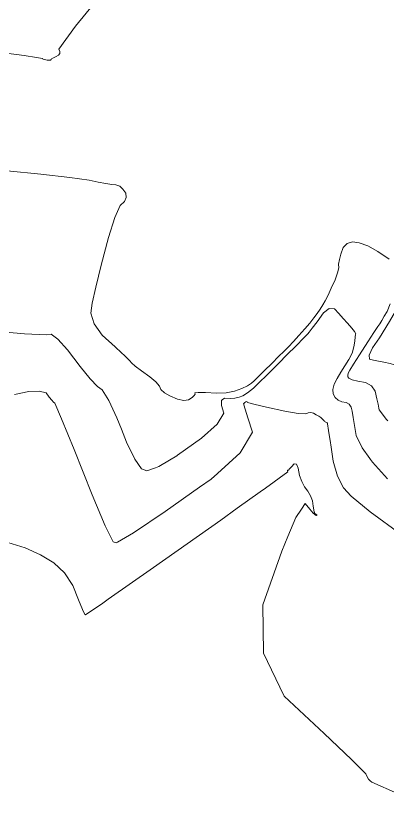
# Model space of a CAD drawing. Header units: inches. Extents: x 1337389 to 1347141, y 407035 to 414577.
# Drawn here: x 1343262 to 1343544, y 409398 to 410000 of the extents above; entities that cross this region are included whole.
import ezdxf

# ---------------------------------------------------------------- set-up
doc = ezdxf.new("R2010")
doc.units = ezdxf.units.IN
doc.header["$MEASUREMENT"] = 0
doc.layers.add('Topo', color=7, linetype='Continuous', lineweight=15, true_color=0x459900)

msp = doc.modelspace()

# ---------------------------------------------------------------- linework, layer by layer
at = {"layer": 'Topo'}
for p, q in [((1343531.7869, 409662.0399, 750), (1343531.1629, 409662.9029, 750)), ((1343533.1731, 409660.125, 750), (1343531.7869, 409662.0399, 750)), ((1343430.188, 409624.8521, 740), (1343447.6108, 409637.2789, 740))]:
    msp.add_line(p, q, dxfattribs=at)
for points, elevation in [([(1343254.167, 409971.7029), (1343267.9889, 409969.839), (1343277.238, 409968.5049), (1343281.9149, 409967.7), (1343282.0191, 409967.4239), (1343282.478, 409967.1551), (1343283.2918, 409966.894), (1343284.4601, 409966.6401), (1343285.525, 409966.454), (1343286.485, 409966.3379), (1343287.3412, 409966.289), (1343287.9429, 409966.3669), (1343288.29, 409966.5719), (1343288.382, 409966.9029), (1343288.6451, 409967.2469), (1343289.079, 409967.6041), (1343289.6831, 409967.973), (1343290.7342, 409968.5313), (1343292.2329, 409969.2761), (1343294.1801, 409970.2099), (1343295.169, 409971.452), (1343295.2031, 409973.0001), (1343294.2799, 409974.8571), (1343307.1229, 409992.2401), (1343333.7321, 410025.1491)], 760), ([(1343254.92, 409881.9449), (1343280.5471, 409879.409), (1343302.7231, 409876.9351), (1343317.3461, 409874.9301), (1343324.4181, 409873.393), (1343330.193, 409872.3089), (1343334.6719, 409871.676), (1343337.855, 409871.4971), (1343340.6878, 409870.3229), (1343343.1721, 409868.154), (1343345.3061, 409864.9909), (1343345.6681, 409861.8359), (1343344.258, 409858.6889), (1343341.076, 409855.5501), (1343337.0729, 409846.408), (1343332.2502, 409831.2629), (1343326.6071, 409810.1169), (1343322.454, 409793.464), (1343319.7911, 409781.3049), (1343318.6181, 409773.6411), (1343321.1531, 409765.509), (1343327.3961, 409756.91), (1343337.3482, 409747.8429), (1343342.12, 409743.3871)], 755), ([(1343406.0857, 409712.9949), (1343414.3339, 409712.482), (1343421.7679, 409712.8412), (1343428.248, 409714.082), (1343433.772, 409716.2049), (1343438.079, 409718.2179), (1343441.17, 409720.1199), (1343443.0431, 409721.9121), (1343446.2569, 409725.066), (1343450.8101, 409729.584), (1343456.703, 409735.464), (1343461.7331, 409740.496), (1343465.8989, 409744.6811), (1343469.2029, 409748.0171), (1343472.9331, 409751.9369), (1343477.089, 409756.441), (1343481.6719, 409761.5269), (1343485.527, 409766.0258), (1343488.6541, 409769.936), (1343491.0531, 409773.2572), (1343493.269, 409776.5521), (1343495.303, 409779.8199), (1343497.1549, 409783.0609), (1343499.34, 409787.345), (1343501.8591, 409792.6718), (1343504.7109, 409799.041), (1343506.591, 409804.2019), (1343507.499, 409808.155), (1343507.435, 409810.9002), (1343507.9811, 409814.3919), (1343509.1368, 409818.632), (1343510.9031, 409823.6179), (1343513.82, 409826.723), (1343517.888, 409827.9468), (1343523.1071, 409827.2899), (1343529.5329, 409824.8701), (1343537.1671, 409820.6881), (1343546.007, 409814.744)], 755), ([(1343558.173, 409788.1929), (1343556.0548, 409784.365), (1343546.2441, 409767.2901), (1343538.629, 409754.844), (1343533.2091, 409747.0271), (1343530.6381, 409741.5579), (1343530.915, 409738.4371), (1343534.0421, 409737.6639), (1343537.717, 409736.8848), (1343541.9409, 409736.1021), (1343546.7131, 409735.3131), (1343550.0401, 409734.145), (1343551.9209, 409732.5968), (1343552.356, 409730.6711), (1343553.6791, 409726.8451), (1343555.8899, 409721.1199), (1343558.9891, 409713.4969), (1343565.8391, 409703.334)], 760), ([(1343546.581, 409780.7851), (1343544.2619, 409774.959), (1343542.2038, 409771.2391), (1343540.3629, 409768.0831), (1343538.7379, 409765.489), (1343537.3299, 409763.4569), (1343534.2879, 409758.85), (1343529.612, 409751.6682), (1343523.3039, 409741.91), (1343518.7451, 409734.7559), (1343515.938, 409730.2069), (1343514.881, 409728.2623), (1343514.4151, 409726.564), (1343514.5421, 409725.114), (1343515.2599, 409723.9132), (1343517.7321, 409722.7822), (1343521.9579, 409721.723), (1343527.937, 409720.7349), (1343532.35, 409718.184), (1343535.1979, 409714.0699), (1343536.479, 409708.3938), (1343537.4081, 409704.121), (1343537.9829, 409701.253), (1343538.205, 409699.7889), (1343543.9889, 409692.534), (1343544.99, 409691.383)], 755), ([(1343531.1629, 409662.9029), (1343525.3279, 409670.9689), (1343520.7822, 409680.2869), (1343519.616, 409687.9661), (1343518.606, 409694.1212), (1343517.75, 409698.7529), (1343517.048, 409701.8612), (1343515.489, 409704.1139), (1343513.0719, 409705.5109), (1343509.7977, 409706.0509), (1343507.0641, 409707.335), (1343504.87, 409709.36), (1343503.2152, 409712.128), (1343502.924, 409715.467), (1343503.9949, 409719.3771), (1343506.43, 409723.857), (1343509.1271, 409728.5048), (1343512.0871, 409733.3213), (1343515.309, 409738.305), (1343517.641, 409743.128), (1343519.0829, 409747.7887), (1343519.634, 409752.2879), (1343520.0541, 409755.4752), (1343520.3441, 409757.3511), (1343520.5041, 409757.9142), (1343519.5111, 409759.5241), (1343517.3651, 409762.181), (1343514.067, 409765.8851), (1343510.766, 409769.5851), (1343507.465, 409773.2799), (1343504.162, 409776.9698), (1343500.3179, 409777.1581), (1343495.9349, 409773.844), (1343491.0122, 409767.0282), (1343487.3651, 409762.0788), (1343484.9951, 409758.9969), (1343483.9009, 409757.7829), (1343480.6778, 409754.456), (1343475.328, 409749.015), (1343467.848, 409741.462), (1343462.0249, 409735.5909), (1343457.8581, 409731.4019), (1343455.347, 409728.8959), (1343451.9518, 409725.5798), (1343447.6721, 409721.453), (1343442.509, 409716.515), (1343438.1348, 409712.8659), (1343434.5511, 409710.504), (1343431.7571, 409709.4299), (1343428.479, 409708.802), (1343424.7181, 409708.6199), (1343420.474, 409708.8849), (1343418.6711, 409707.4222)], 750), ([(1343341.995, 409685.142), (1343338.5492, 409693.8238), (1343332.394, 409707.1091), (1343327.4701, 409715.0591), (1343323.7781, 409717.6759), (1343318.146, 409723.6341), (1343310.575, 409732.933), (1343301.0629, 409745.574), (1343293.6819, 409753.793), (1343288.4301, 409757.592), (1343285.3067, 409756.9709), (1343268.11, 409757.938), (1343236.8371, 409760.495), (1343191.489, 409764.642), (1343190.47, 409764.6719)], 750), ([(1343342.12, 409743.3871), (1343344.365, 409741.2899), (1343348.4481, 409737.2509), (1343349.5959, 409735.7249), (1343352.514, 409733.1811)], 755), ([(1343352.514, 409733.1811), (1343357.2019, 409729.6208), (1343363.6588, 409725.0442), (1343368.298, 409721.1508), (1343371.1192, 409717.941), (1343372.121, 409715.4139), (1343374.7379, 409712.934), (1343378.9709, 409710.4989), (1343384.8179, 409708.11), (1343389.567, 409707.118), (1343393.2149, 409707.5229), (1343395.7651, 409709.324), (1343397.3801, 409710.792), (1343398.0601, 409711.9258), (1343397.8071, 409712.7259), (1343400.435, 409713.0861), (1343405.943, 409713.004), (1343406.0857, 409712.9949)], 755), ([(1343338.9031, 409598.9558), (1343338.03, 409598.45), (1343335.7771, 409599.3698), (1343329.685, 409611.5528), (1343319.7519, 409634.9989), (1343305.9799, 409669.708), (1343296.489, 409693.0659), (1343291.2809, 409705.0742), (1343290.3537, 409705.7311), (1343288.9401, 409707.227), (1343287.039, 409709.561), (1343284.651, 409712.7348), (1343279.4549, 409714.1322), (1343271.4491, 409713.755), (1343260.6341, 409711.602)], 745), ([(1343418.6711, 409707.4222), (1343418.2679, 409707.0949), (1343418.0989, 409703.2511), (1343419.9669, 409697.352), (1343414.9508, 409688.995), (1343403.0491, 409678.178), (1343384.8361, 409665.309)], 750), ([(1343501.46, 409673.2919), (1343501.2501, 409674.679), (1343499.8038, 409684.1208), (1343499.02, 409689.1119), (1343498.8979, 409689.6521), (1343498.6271, 409690.0441), (1343498.208, 409690.2858), (1343497.639, 409690.38), (1343497.145, 409690.6349), (1343496.7261, 409691.0499), (1343496.381, 409691.6269), (1343495.77, 409692.314), (1343494.891, 409693.1119), (1343493.745, 409694.02), (1343492.2601, 409695.0141), (1343490.436, 409696.0911), (1343488.2731, 409697.254), (1343486.22, 409697.7469), (1343484.2759, 409697.57), (1343482.44, 409696.724), (1343476.5251, 409697.1669), (1343466.5301, 409698.898), (1343452.4538, 409701.9181), (1343442.9519, 409704.122), (1343438.0229, 409705.5121), (1343437.667, 409706.0861), (1343437.216, 409706.2649), (1343436.6719, 409706.0489), (1343436.033, 409705.4381), (1343435.586, 409705.0228), (1343435.3301, 409704.803), (1343435.265, 409704.7779), (1343435.19, 409704.763), (1343435.1028, 409704.7589), (1343435.0049, 409704.765), (1343436.1011, 409701.104), (1343436.343, 409700.3281)], 745), ([(1343436.343, 409700.3281), (1343438.3911, 409693.7749), (1343441.8749, 409682.7791), (1343432.522, 409667.1981), (1343415.0519, 409651.3209)], 745), ([(1343367.884, 409655.674), (1343361.4239, 409653.2799), (1343357.374, 409654.9349), (1343352.2119, 409662.244), (1343345.9369, 409675.2071), (1343341.995, 409685.142)], 750), ([(1343596.072, 409575.9241), (1343587.731, 409581.819), (1343555.1669, 409604.811), (1343531.5541, 409622.26), (1343516.8911, 409634.166), (1343511.1779, 409640.53), (1343506.6669, 409649.4031), (1343503.358, 409660.786), (1343501.46, 409673.2919)], 745), ([(1343384.8361, 409665.309), (1343384.2611, 409664.9018), (1343371.779, 409657.435)], 750), ([(1343447.6108, 409637.2789), (1343451.734, 409640.2202), (1343468.706, 409652.663), (1343468.531, 409653.2149), (1343468.552, 409653.6219), (1343468.7689, 409653.8841), (1343469.1819, 409654.002), (1343470.1151, 409654.8399), (1343471.5661, 409656.3989), (1343473.537, 409658.6779), (1343475.2179, 409658.362), (1343476.6088, 409655.4511), (1343477.7111, 409649.9439), (1343479.3213, 409645.163), (1343481.4389, 409641.1081), (1343484.067, 409637.7781), (1343486.0531, 409634.213), (1343487.3989, 409630.4108), (1343488.104, 409626.374), (1343488.594, 409623.5539), (1343488.8681, 409621.9501), (1343488.9269, 409621.564), (1343489.0038, 409621.264), (1343489.1011, 409621.049), (1343489.216, 409620.921), (1343489.525, 409620.6708), (1343490.0291, 409620.2999), (1343490.7258, 409619.8078), (1343490.9189, 409619.5261), (1343490.694, 409619.4751)], 740), ([(1343544.5651, 409647.4111), (1343533.256, 409660.0099), (1343533.1731, 409660.125)], 750), ([(1343371.779, 409657.435), (1343370.387, 409656.6021), (1343367.884, 409655.674)], 750), ([(1343415.0519, 409651.3209), (1343410.3329, 409647.0318), (1343401.5511, 409640.8271)], 745), ([(1343401.5511, 409640.8271), (1343375.3081, 409622.2812), (1343351.2069, 409606.0871), (1343338.9031, 409598.9558)], 745), ([(1343489.2902, 409620.0549), (1343488.086, 409621.1611), (1343485.489, 409624.154), (1343482.0009, 409628.5749), (1343479.1241, 409624.2558)], 740), ([(1343327.7761, 409552.6498), (1343332.0269, 409555.5712), (1343366.3539, 409579.6599), (1343417.6169, 409615.8859), (1343430.188, 409624.8521)], 740), ([(1343479.1241, 409624.2558), (1343474.8759, 409617.8799), (1343468.801, 409603.3121)], 740), ([(1343490.694, 409619.4751), (1343490.6079, 409619.4549), (1343489.792, 409619.5938), (1343489.2902, 409620.0549)], 740), ([(1343255.404, 409598.8341), (1343268.663, 409594.638), (1343280.3452, 409589.467), (1343290.4519, 409583.3209), (1343298.6519, 409575.537), (1343304.947, 409566.1139), (1343309.336, 409555.053), (1343312.4139, 409547.6169), (1343314.18, 409543.8061), (1343314.635, 409543.62), (1343327.7761, 409552.6498)], 740), ([(1343468.801, 409603.3121), (1343464.1127, 409592.0721), (1343449.7118, 409551.1487), (1343450.3109, 409514.3441), (1343465.6542, 409482.2)], 740), ([(1343465.6542, 409482.2), (1343465.912, 409481.659), (1343496.5132, 409453.0909), (1343517.2511, 409433.3291), (1343528.1249, 409422.3699), (1343529.137, 409420.2158), (1343530.2469, 409418.4579), (1343531.456, 409417.0951), (1343532.7639, 409416.1289), (1343552.3541, 409407.5291), (1343575.0981, 409397.7802)], 740)]:
    msp.add_lwpolyline(points, dxfattribs=dict(at, elevation=elevation))

doc.saveas('drawing.dxf')
